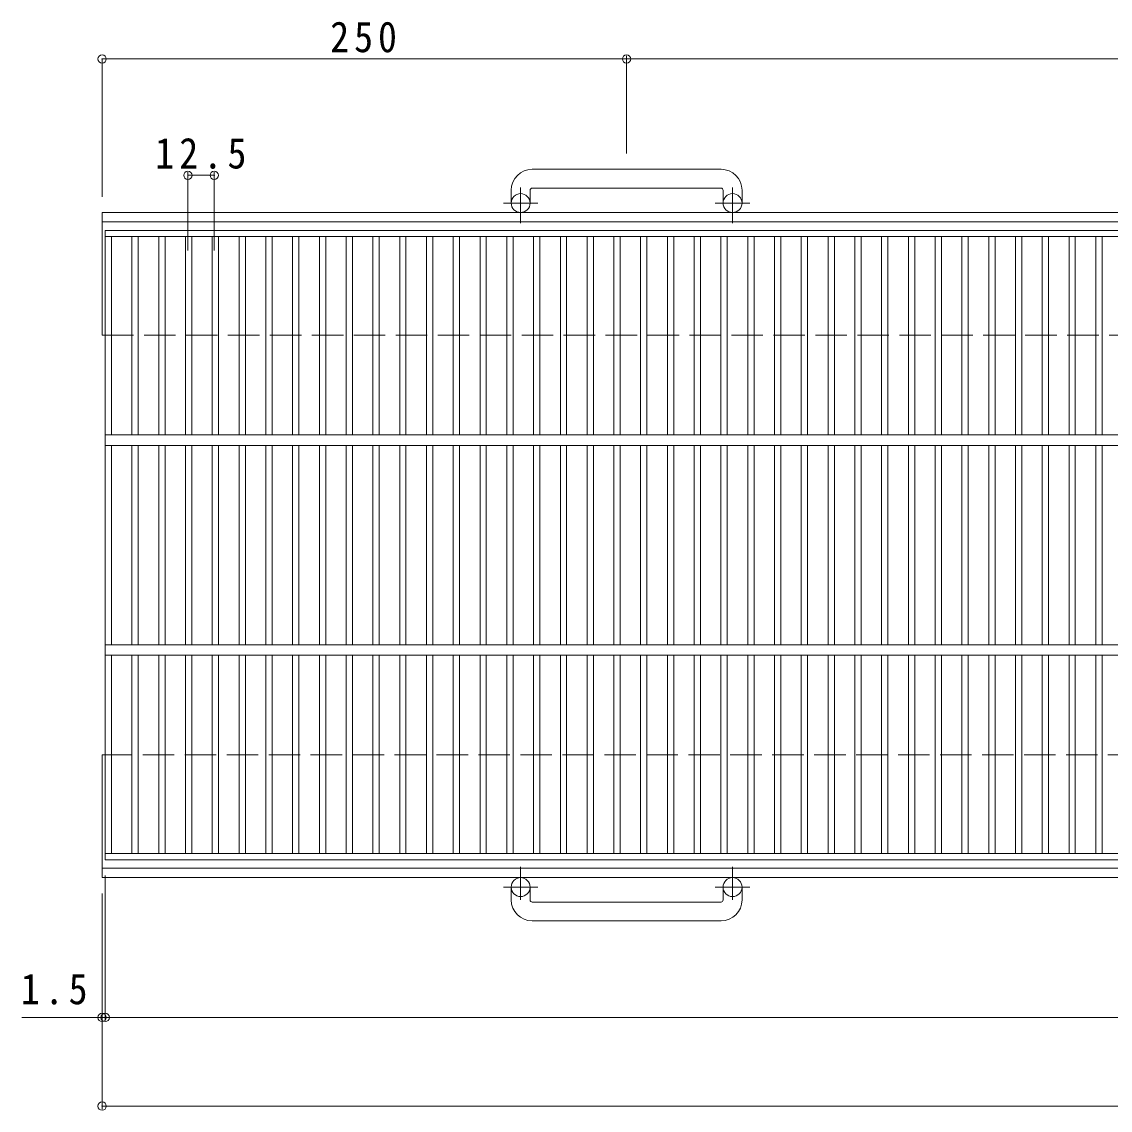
# Model space of a CAD drawing. Units: millimetres, scale not verified. Extents: x -889 to 903, y -688 to 623.
# Drawn here: x -889 to -370, y -45 to 474 of the extents above; entities that cross this region are included whole.
import ezdxf

# ---------------------------------------------------------------- set-up
doc = ezdxf.new("R2010")
doc.units = ezdxf.units.MM
doc.header["$LTSCALE"] = 5
doc.header["$PDMODE"] = 32
doc.header["$PDSIZE"] = 4
doc.linetypes.add('CHAIN1', pattern=[8, 5, -1, 1, -1])
doc.linetypes.add('DASHED3', pattern=[4, 3, -1])
for name, color, linetype, lineweight in [('B-1', 2, 'Continuous', 9), ('B-2', 3, 'Continuous', 9), ('B-4', 7, 'Continuous', 9)]:
    doc.layers.add(name, color=color, linetype=linetype, lineweight=lineweight)
doc.styles.add('ＭＳ ゴシック', font='')
doc.styles.get('ＭＳ ゴシック').set_extended_font_data('MS Gothic')

msp = doc.modelspace()

# ---------------------------------------------------------------- linework, layer by layer
at = {"layer": 'B-1'}
for p, q in [((-555.756, 403.393), (-645.756, 403.393)), ((-645.756, 394.393), (-555.756, 394.393)), ((-655.756, 393.393), (-655.756, 387.293)), ((-646.757, 393.393), (-646.757, 387.293)), ((-554.757, 393.393), (-554.757, 387.293)), ((-545.756, 393.393), (-545.756, 387.293)), ((-850.757, 382.793), (343.663, 382.793)), ((-850.757, 324.293), (-850.757, 382.793)), ((-850.757, 378.293), (343.663, 378.293)), ((-850.757, 65.792), (-850.757, 124.292)), ((343.663, 70.292), (-850.757, 70.292)), ((343.663, 65.792), (-850.757, 65.792)), ((-655.756, 55.193), (-655.756, 61.293)), ((-646.757, 55.193), (-646.757, 61.293)), ((-554.757, 55.193), (-554.757, 61.293)), ((-545.756, 55.193), (-545.756, 61.293)), ((-645.756, 54.193), (-555.756, 54.193)), ((-555.756, 45.193), (-645.756, 45.193))]:
    msp.add_line(p, q, dxfattribs=at)
at = {"layer": 'B-1', "linetype": 'CHAIN1'}
for p, q in [((-651.257, 377.686), (-651.257, 394.783)), ((-550.256, 377.686), (-550.256, 394.783)), ((-643.094, 387.293), (-659.501, 387.293)), ((-542.093, 387.293), (-558.5, 387.293)), ((-651.257, 70.9), (-651.257, 55.303)), ((-550.256, 70.9), (-550.256, 55.303)), ((-643.094, 61.293), (-659.501, 61.293)), ((-542.093, 61.293), (-558.5, 61.293))]:
    msp.add_line(p, q, dxfattribs=at)
at = {"layer": 'B-1', "linetype": 'DASHED3'}
for p, q in [((-850.757, 324.293), (343.663, 324.293)), ((343.663, 124.292), (-850.757, 124.292))]:
    msp.add_line(p, q, dxfattribs=at)
at = {"layer": 'B-1'}
for centre in [(-651.257, 387.293), (-550.257, 387.293), (-651.257, 61.293), (-550.257, 61.293)]:
    msp.add_circle(centre, 4.5, dxfattribs=at)
for centre, radius, start, end in [((-645.756, 393.393), 10, 90, 180), ((-555.756, 393.393), 10, 0, 90), ((-645.756, 393.393), 1, 90, 180), ((-555.756, 393.393), 1, 0, 90), ((-645.756, 55.193), 10, 180, 270), ((-645.756, 55.193), 1, 180, 270), ((-555.756, 55.193), 10, 270, 0), ((-555.756, 55.193), 1, 270, 0)]:
    msp.add_arc(centre, radius, start, end, dxfattribs=at)
at = {"layer": 'B-2'}
for p, q in [((-849.257, 374.293), (147.744, 374.293)), ((-849.257, 74.293), (-849.257, 374.293)), ((-849.257, 371.293), (147.744, 371.293)), ((-846.256, 276.793), (-846.256, 371.293)), ((-836.496, 371.293), (-836.496, 276.793)), ((-833.496, 371.293), (-833.496, 276.793)), ((-823.736, 371.293), (-823.736, 276.793)), ((-820.736, 371.293), (-820.736, 276.793)), ((-810.977, 371.293), (-810.977, 276.793)), ((-807.977, 371.293), (-807.977, 276.793)), ((-798.217, 371.293), (-798.217, 276.793)), ((-795.217, 371.293), (-795.217, 276.793)), ((-785.457, 371.293), (-785.457, 276.793)), ((-782.457, 371.293), (-782.457, 276.793)), ((-772.697, 371.293), (-772.697, 276.793)), ((-769.697, 371.293), (-769.697, 276.793)), ((-759.937, 371.293), (-759.937, 276.793)), ((-756.937, 371.293), (-756.937, 276.793)), ((-747.177, 371.293), (-747.177, 276.793)), ((-744.177, 371.293), (-744.177, 276.793)), ((-734.417, 371.293), (-734.417, 276.793)), ((-731.417, 371.293), (-731.417, 276.793)), ((-721.658, 371.293), (-721.658, 276.793)), ((-718.658, 371.293), (-718.658, 276.793)), ((-708.898, 371.293), (-708.898, 276.793)), ((-705.898, 371.293), (-705.898, 276.793)), ((-696.138, 371.293), (-696.138, 276.793)), ((-693.138, 371.293), (-693.138, 276.793)), ((-683.378, 371.293), (-683.378, 276.793)), ((-680.378, 371.293), (-680.378, 276.793)), ((-670.618, 371.293), (-670.618, 276.793)), ((-667.618, 371.293), (-667.618, 276.793)), ((-657.858, 371.293), (-657.858, 276.793)), ((-654.858, 371.293), (-654.858, 276.793)), ((-645.099, 371.293), (-645.099, 276.793)), ((-642.098, 371.293), (-642.098, 276.793)), ((-632.339, 371.293), (-632.339, 276.793)), ((-629.339, 371.293), (-629.339, 276.793)), ((-619.579, 371.293), (-619.579, 276.793)), ((-616.579, 371.293), (-616.579, 276.793)), ((-606.819, 371.293), (-606.819, 276.793)), ((-603.819, 371.293), (-603.819, 276.793)), ((-594.059, 371.293), (-594.059, 276.793)), ((-591.059, 371.293), (-591.059, 276.793)), ((-581.299, 371.293), (-581.299, 276.793)), ((-578.299, 371.293), (-578.299, 276.793)), ((-568.539, 371.293), (-568.539, 276.793)), ((-565.539, 371.293), (-565.539, 276.793)), ((-555.78, 371.293), (-555.78, 276.793)), ((-552.779, 371.293), (-552.779, 276.793)), ((-543.02, 371.293), (-543.02, 276.793)), ((-540.02, 371.293), (-540.02, 276.793)), ((-530.26, 371.293), (-530.26, 276.793)), ((-527.26, 371.293), (-527.26, 276.793)), ((-517.5, 371.293), (-517.5, 276.793)), ((-514.5, 371.293), (-514.5, 276.793)), ((-504.74, 371.293), (-504.74, 276.793)), ((-501.74, 371.293), (-501.74, 276.793)), ((-491.98, 371.293), (-491.98, 276.793)), ((-488.98, 371.293), (-488.98, 276.793)), ((-479.22, 371.293), (-479.22, 276.793)), ((-476.22, 371.293), (-476.22, 276.793)), ((-466.461, 371.293), (-466.461, 276.793)), ((-463.46, 371.293), (-463.46, 276.793)), ((-453.701, 371.293), (-453.701, 276.793)), ((-450.701, 371.293), (-450.701, 276.793)), ((-440.941, 371.293), (-440.941, 276.793)), ((-437.941, 371.293), (-437.941, 276.793)), ((-428.181, 371.293), (-428.181, 276.793)), ((-425.181, 371.293), (-425.181, 276.793)), ((-415.421, 371.293), (-415.421, 276.793)), ((-412.421, 371.293), (-412.421, 276.793)), ((-402.661, 371.293), (-402.661, 276.793)), ((-399.661, 371.293), (-399.661, 276.793)), ((-389.901, 371.293), (-389.901, 276.793)), ((-386.901, 371.293), (-386.901, 276.793)), ((-377.142, 371.293), (-377.142, 276.793)), ((-374.142, 371.293), (-374.142, 276.793)), ((-849.257, 276.793), (147.744, 276.793)), ((-849.257, 271.793), (147.744, 271.793)), ((-846.256, 271.793), (-846.256, 176.793)), ((-836.496, 176.793), (-836.496, 271.793)), ((-833.496, 176.793), (-833.496, 271.793)), ((-823.736, 176.793), (-823.736, 271.793)), ((-820.736, 176.793), (-820.736, 271.793)), ((-810.977, 176.793), (-810.977, 271.793)), ((-807.977, 176.793), (-807.977, 271.793)), ((-798.217, 176.793), (-798.217, 271.793)), ((-795.217, 176.793), (-795.217, 271.793)), ((-785.457, 176.793), (-785.457, 271.793)), ((-782.457, 176.793), (-782.457, 271.793)), ((-772.697, 176.793), (-772.697, 271.793)), ((-769.697, 176.793), (-769.697, 271.793)), ((-759.937, 176.793), (-759.937, 271.793)), ((-756.937, 176.793), (-756.937, 271.793)), ((-747.177, 176.793), (-747.177, 271.793)), ((-744.177, 176.793), (-744.177, 271.793)), ((-734.417, 176.793), (-734.417, 271.793)), ((-731.417, 176.793), (-731.417, 271.793)), ((-721.658, 176.793), (-721.658, 271.793)), ((-718.658, 176.793), (-718.658, 271.793)), ((-708.898, 176.793), (-708.898, 271.793)), ((-705.898, 176.793), (-705.898, 271.793)), ((-696.138, 176.793), (-696.138, 271.793)), ((-693.138, 176.793), (-693.138, 271.793)), ((-683.378, 176.793), (-683.378, 271.793)), ((-680.378, 176.793), (-680.378, 271.793)), ((-670.618, 176.793), (-670.618, 271.793)), ((-667.618, 176.793), (-667.618, 271.793)), ((-657.858, 176.793), (-657.858, 271.793)), ((-654.858, 176.793), (-654.858, 271.793)), ((-645.099, 176.793), (-645.099, 271.793)), ((-642.098, 176.793), (-642.098, 271.793)), ((-632.339, 176.793), (-632.339, 271.793)), ((-629.339, 176.793), (-629.339, 271.793)), ((-619.579, 176.793), (-619.579, 271.793)), ((-616.579, 176.793), (-616.579, 271.793)), ((-606.819, 176.793), (-606.819, 271.793)), ((-603.819, 176.793), (-603.819, 271.793)), ((-594.059, 176.793), (-594.059, 271.793)), ((-591.059, 176.793), (-591.059, 271.793)), ((-581.299, 176.793), (-581.299, 271.793)), ((-578.299, 176.793), (-578.299, 271.793)), ((-568.539, 176.793), (-568.539, 271.793)), ((-565.539, 176.793), (-565.539, 271.793)), ((-555.78, 176.793), (-555.78, 271.793)), ((-552.779, 176.793), (-552.779, 271.793)), ((-543.02, 176.793), (-543.02, 271.793)), ((-540.02, 176.793), (-540.02, 271.793)), ((-530.26, 176.793), (-530.26, 271.793)), ((-527.26, 176.793), (-527.26, 271.793)), ((-517.5, 176.793), (-517.5, 271.793)), ((-514.5, 176.793), (-514.5, 271.793)), ((-504.74, 176.793), (-504.74, 271.793)), ((-501.74, 176.793), (-501.74, 271.793)), ((-491.98, 176.793), (-491.98, 271.793)), ((-488.98, 176.793), (-488.98, 271.793)), ((-479.22, 176.793), (-479.22, 271.793)), ((-476.22, 176.793), (-476.22, 271.793)), ((-466.461, 176.793), (-466.461, 271.793)), ((-463.46, 176.793), (-463.46, 271.793)), ((-453.701, 176.793), (-453.701, 271.793)), ((-450.701, 176.793), (-450.701, 271.793)), ((-440.941, 176.793), (-440.941, 271.793)), ((-437.941, 176.793), (-437.941, 271.793)), ((-428.181, 176.793), (-428.181, 271.793)), ((-425.181, 176.793), (-425.181, 271.793)), ((-415.421, 176.793), (-415.421, 271.793)), ((-412.421, 176.793), (-412.421, 271.793)), ((-402.661, 176.793), (-402.661, 271.793)), ((-399.661, 176.793), (-399.661, 271.793)), ((-389.901, 176.793), (-389.901, 271.793)), ((-386.901, 176.793), (-386.901, 271.793)), ((-377.142, 176.793), (-377.142, 271.793)), ((-374.142, 176.793), (-374.142, 271.793)), ((-849.257, 176.793), (147.744, 176.793)), ((-849.257, 171.793), (147.744, 171.793)), ((-846.256, 171.793), (-846.256, 77.293)), ((-836.496, 77.293), (-836.496, 171.793)), ((-833.496, 77.293), (-833.496, 171.793)), ((-823.736, 77.293), (-823.736, 171.793)), ((-820.736, 77.293), (-820.736, 171.793)), ((-810.977, 77.293), (-810.977, 171.793)), ((-807.977, 77.293), (-807.977, 171.793)), ((-798.217, 77.293), (-798.217, 171.793)), ((-795.217, 77.293), (-795.217, 171.793)), ((-785.457, 77.293), (-785.457, 171.793)), ((-782.457, 77.293), (-782.457, 171.793)), ((-772.697, 77.293), (-772.697, 171.793)), ((-769.697, 77.293), (-769.697, 171.793)), ((-759.937, 77.293), (-759.937, 171.793)), ((-756.937, 77.293), (-756.937, 171.793)), ((-747.177, 77.293), (-747.177, 171.793)), ((-744.177, 77.293), (-744.177, 171.793)), ((-734.417, 77.293), (-734.417, 171.793)), ((-731.417, 77.293), (-731.417, 171.793)), ((-721.658, 77.293), (-721.658, 171.793)), ((-718.658, 77.293), (-718.658, 171.793)), ((-708.898, 77.293), (-708.898, 171.793)), ((-705.898, 77.293), (-705.898, 171.793)), ((-696.138, 77.293), (-696.138, 171.793)), ((-693.138, 77.293), (-693.138, 171.793)), ((-683.378, 77.293), (-683.378, 171.793)), ((-680.378, 77.293), (-680.378, 171.793)), ((-670.618, 77.293), (-670.618, 171.793)), ((-667.618, 77.293), (-667.618, 171.793)), ((-657.858, 77.293), (-657.858, 171.793)), ((-654.858, 77.293), (-654.858, 171.793)), ((-645.099, 77.293), (-645.099, 171.793)), ((-642.098, 77.293), (-642.098, 171.793)), ((-632.339, 77.293), (-632.339, 171.793)), ((-629.339, 77.293), (-629.339, 171.793)), ((-619.579, 77.293), (-619.579, 171.793)), ((-616.579, 77.293), (-616.579, 171.793)), ((-606.819, 77.293), (-606.819, 171.793)), ((-603.819, 77.293), (-603.819, 171.793)), ((-594.059, 77.293), (-594.059, 171.793)), ((-591.059, 77.293), (-591.059, 171.793)), ((-581.299, 77.293), (-581.299, 171.793)), ((-578.299, 77.293), (-578.299, 171.793)), ((-568.539, 77.293), (-568.539, 171.793)), ((-565.539, 77.293), (-565.539, 171.793)), ((-555.78, 77.293), (-555.78, 171.793)), ((-552.779, 77.293), (-552.779, 171.793)), ((-543.02, 77.293), (-543.02, 171.793)), ((-540.02, 77.293), (-540.02, 171.793)), ((-530.26, 77.293), (-530.26, 171.793)), ((-527.26, 77.293), (-527.26, 171.793)), ((-517.5, 77.293), (-517.5, 171.793)), ((-514.5, 77.293), (-514.5, 171.793)), ((-504.74, 77.293), (-504.74, 171.793)), ((-501.74, 77.293), (-501.74, 171.793)), ((-491.98, 77.293), (-491.98, 171.793)), ((-488.98, 77.293), (-488.98, 171.793)), ((-479.22, 77.293), (-479.22, 171.793)), ((-476.22, 77.293), (-476.22, 171.793)), ((-466.461, 77.293), (-466.461, 171.793)), ((-463.46, 77.293), (-463.46, 171.793)), ((-453.701, 77.293), (-453.701, 171.793)), ((-450.701, 77.293), (-450.701, 171.793)), ((-440.941, 77.293), (-440.941, 171.793)), ((-437.941, 77.293), (-437.941, 171.793)), ((-428.181, 77.293), (-428.181, 171.793)), ((-425.181, 77.293), (-425.181, 171.793)), ((-415.421, 77.293), (-415.421, 171.793)), ((-412.421, 77.293), (-412.421, 171.793)), ((-402.661, 77.293), (-402.661, 171.793)), ((-399.661, 77.293), (-399.661, 171.793)), ((-389.901, 77.293), (-389.901, 171.793)), ((-386.901, 77.293), (-386.901, 171.793)), ((-377.142, 77.293), (-377.142, 171.793)), ((-374.142, 77.293), (-374.142, 171.793)), ((-849.257, 77.293), (147.744, 77.293)), ((-849.257, 74.293), (147.744, 74.293))]:
    msp.add_line(p, q, dxfattribs=at)
at = {"layer": 'B-4'}
for p, q in [((-600.756, 410.892), (-600.756, 457.45)), ((-850.757, 455.95), (-600.756, 455.95)), ((-850.757, 390.293), (-850.757, 455.95)), ((-600.756, 455.95), (-100.756, 455.95)), ((-809.836, 364.645), (-809.836, 402.016)), ((-809.836, 400.516), (-797.256, 400.516)), ((-797.256, 364.645), (-797.256, 402.016)), ((-849.257, 66.793), (-849.257, -2.306)), ((-850.757, 58.292), (-850.757, -44.543)), ((-889.012, -0.806), (147.744, -0.806)), ((-850.757, -43.043), (343.663, -43.043))]:
    msp.add_line(p, q, dxfattribs=at)
for p in [(-850.757, 455.95), (-600.756, 455.95), (-809.836, 400.516), (-797.256, 400.516), (-850.757, -0.806), (-849.257, -0.806), (-850.757, -43.043)]:
    msp.add_point(p, dxfattribs=at)

# ---------------------------------------------------------------- texts
at = {"layer": 'B-4', "color": 2, "char_height": 14.66, "attachment_point": 7, "style": 'ＭＳ ゴシック'}
for s, insert in [('\\T1.27;\\W0.9;250', (-742.006, 458.95)), ('\\T1.28;\\W0.9;12.5', (-825.421, 403.516)), ('\\T1.27;\\W0.9;1.5', (-889.466, 5.219))]:
    msp.add_mtext(s, dxfattribs=dict(at, insert=insert))

doc.saveas('drawing.dxf')
